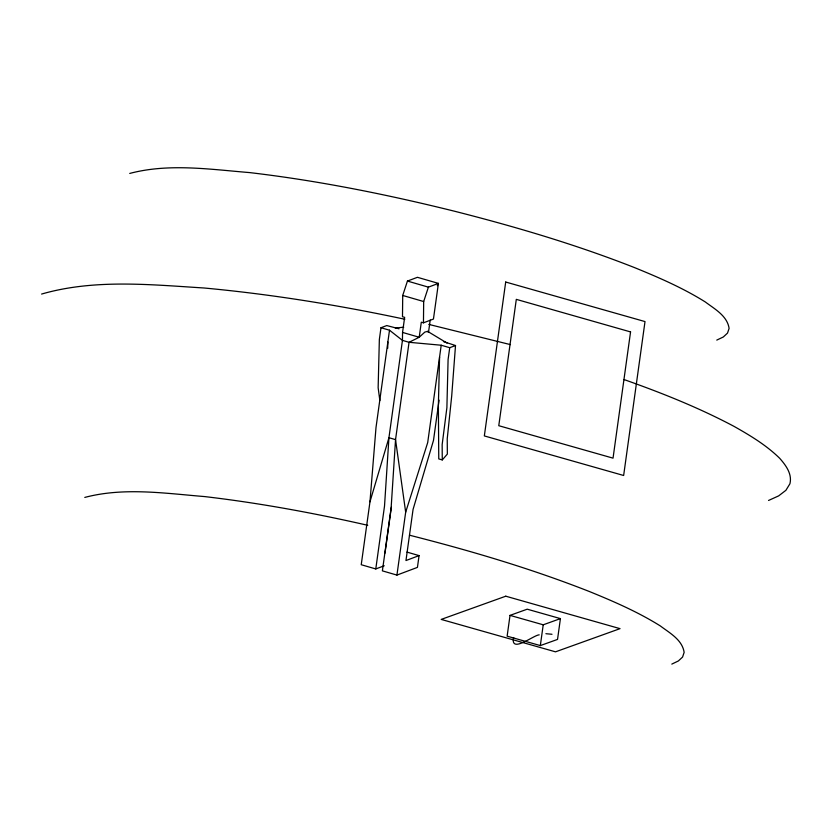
<?xml version="1.0" encoding="UTF-8"?>
<svg xmlns="http://www.w3.org/2000/svg" width="832" height="832" viewBox="0 0 832 832"><rect width="100%" height="100%" fill="white"/><g stroke="black" fill="none" stroke-linecap="round" stroke-linejoin="round"><path stroke-width="1.25" d="M389.501 330.21L402.449 340.382L409.053 342.295L419.214 337.262L421.304 322.192L423.457 322.816L433.451 319.051L438.402 283.39L417.435 277.306L407.441 281.06L402.719 295.454L402.49 316.722L404.643 317.346L402.553 332.426L402.449 340.382L388.939 437.715L384.519 506.033L375.783 568.942L361.234 564.72L369.97 501.81L376.002 427.554L389.501 330.21L380.983 327.746L379.35 339.508L378.144 387.722L379.86 400.577M423.457 322.816L423.675 301.538L428.407 287.144L438.402 283.39L437.31 285.709M387.712 348.327L387.868 341.983M439.577 357.001L438.37 405.215L438.766 458.91L442.27 459.93L447.346 454.095L447.231 438.797L451.703 396.022L455.51 345.53L443.435 341.578M384.987 553.124L391.373 507.094M430.217 320.018L428.49 332.436L427.617 331.354L424.809 332.103L419.214 337.262L402.553 332.426M396.937 575.089L405.673 512.179L427.7 442.562L441.21 345.228L409.053 342.295L395.543 439.629L391.123 507.957L382.387 570.866L396.937 575.089L417.435 567.382L419.068 555.61L406.952 552.094M439.078 400.14L433.493 440.388L413.067 509.402L405.964 560.539L419.068 555.61M455.51 345.53L449.727 347.703L448.094 359.476L446.888 407.68L442.156 444.631L442.27 459.93M510.026 615.378L507.135 636.168L540.332 645.59L557.534 639.413L560.425 618.613L527.228 609.19L510.026 615.378L543.223 624.801L560.425 618.613M540.332 645.59L543.223 624.801M630.573 331.812L613.038 458.151L498.774 425.703L516.308 299.364L630.552 331.916M369.97 501.81L388.939 437.715L395.543 439.629L405.673 512.179M716.768 340.101L723.31 336.991L727.511 333.091L729.102 328.38C727.251 315.786 714.594 308.974 705.338 301.985C683.03 288.007 658.798 277.493 634.473 267.582C575.89 244.535 515.403 226.678 454.428 211.203C386.963 194.47 318.666 180.7 249.6 172.588C209.966 169.364 168.813 163.093 129.74 173.43M671.809 664.102L678.35 660.982L682.562 657.082L684.143 652.371C682.292 639.777 669.635 632.965 660.379 625.976C638.071 611.998 613.839 601.494 589.514 591.573C530.93 568.526 470.444 550.67 409.469 535.194M768.55 500.458L778.648 495.893L785.897 490.318L789.932 483.756C792.324 473.907 785.855 465.296 779.719 458.328C766.386 445.224 750.277 435.531 734.084 426.4C698.818 407.68 661.638 392.839 624.031 379.558M380.983 327.746L386.776 325.562L399.017 328.786M375.783 568.942L384.228 565.77M539.219 634.847C533.676 635.024 510.817 653.609 513.438 638.03A133.494 36.119 7.9 0 1 513.698 637.52M41.6 294.06C94.245 278.855 150.124 284.638 203.996 287.986C271.502 294.258 338.53 305.126 404.81 319.249M84.781 497.422C123.864 487.084 165.006 493.355 204.641 496.579C259.501 503.017 313.893 513.032 367.734 525.294M395.294 328.037L403.728 327.215M545.896 633.703L552.001 634.275M428.782 324.397L510.411 344.614M407.441 281.06L428.407 287.144M402.719 295.454L423.675 301.538M441.21 345.228L449.727 347.703M427.617 331.354L446.992 343.054M505.7 282.027L484.338 435.926L623.646 475.488L645.008 321.578L505.7 282.027M505.773 596.201L441.199 619.414L555.516 651.83L620.027 628.649L505.773 596.201"/></g></svg>
